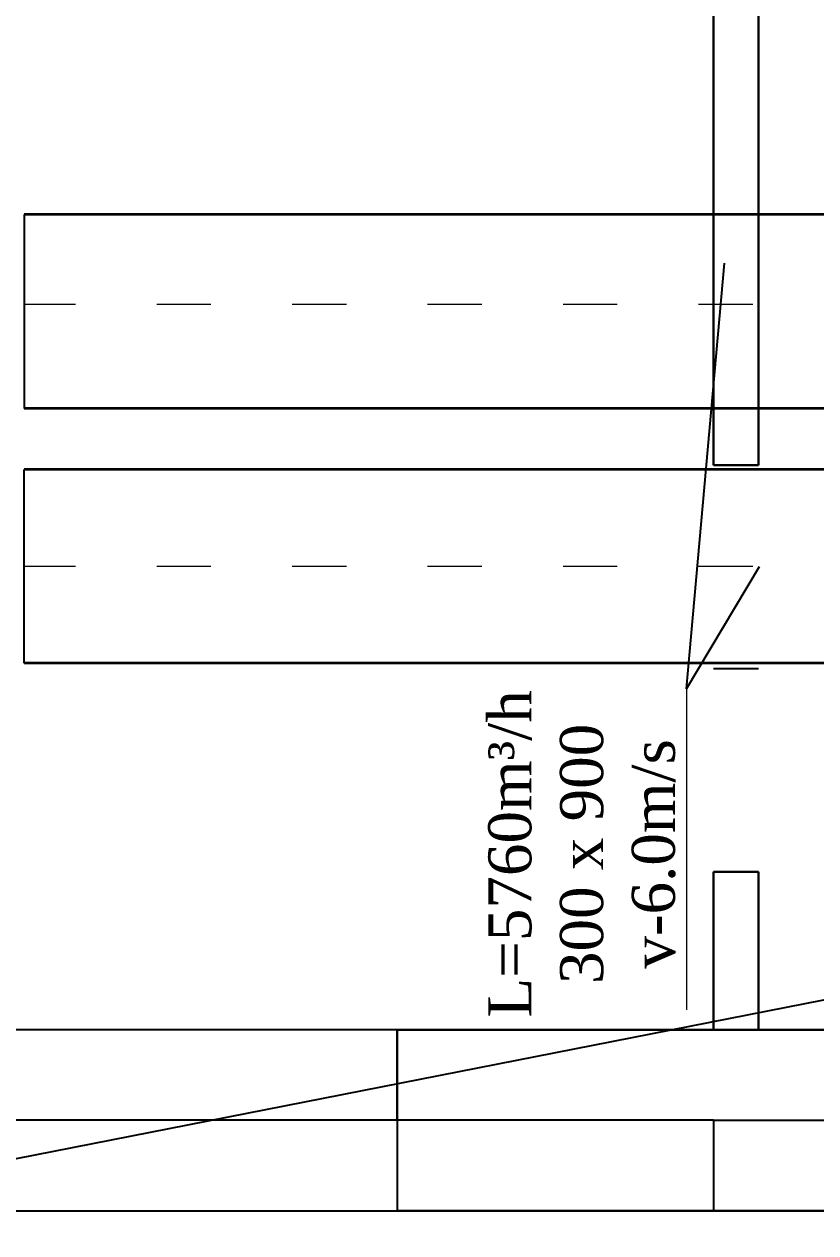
# Model space of a CAD drawing. Header units: inches. Extents: x 23 to 100097, y 11 to 104145.
# Drawn here: x 63091 to 64844, y 57814 to 60488 of the extents above; entities that cross this region are included whole.
import ezdxf

# ---------------------------------------------------------------- set-up
doc = ezdxf.new("R2010")
doc.units = ezdxf.units.IN
doc.header["$MEASUREMENT"] = 0
doc.linetypes.add('ACAD_ISO03W100', pattern=[30, 12, -18])
doc.layers.add('Divar', color=7, linetype='Continuous', lineweight=25)
doc.layers.add('TEKST', color=7, linetype='Continuous')
doc.layers.add('VRV MUSA', color=5, linetype='Continuous')
doc.styles.add('Times Latin', font='')
doc.styles.get('Times Latin').set_extended_font_data('Times Latin')

msp = doc.modelspace()

# ---------------------------------------------------------------- linework, layer by layer
at = {"lineweight": 30}
for p, q in [((64617.1, 64562.5), (64617.1, 59512.5)), ((64717.1, 64562.5), (64717.1, 59512.5)), ((64617.1, 59512.5), (64717.1, 59512.5)), ((64617.1, 58612.5), (64617.1, 58262.5)), ((64617.1, 58612.5), (64717.1, 58612.5)), ((64717.1, 58612.5), (64717.1, 58262.5)), ((63917.1, 58062.5), (63917.1, 58262.5)), ((64617.1, 58262.5), (63917.1, 58262.5)), ((65317.1, 58262.5), (64617.1, 58262.5)), ((63917.1, 57862.5), (64617.1, 57862.5)), ((64617.1, 57862.5), (65317.1, 57862.5))]:
    msp.add_line(p, q, dxfattribs=at)
at = {"color": 5, "ltscale": 500}
msp.add_line((63090.9, 60067), (63090.9, 59638), dxfattribs=at)
at = {"color": 3, "ltscale": 500}
msp.add_line((63090.9, 59073.9), (63090.9, 59502.9), dxfattribs=at)
for p, q in [((64617.1, 59062.5), (64717.1, 59062.5)), ((62234.3, 57813.5), (65245.1, 58404.2)), ((63917.1, 58262.5), (62317.1, 58262.5)), ((63917.1, 58062.5), (61817.1, 58062.5)), ((64617.1, 58062.5), (63917.1, 58062.5)), ((63917.1, 58062.5), (63917.1, 57862.5)), ((64617.1, 58062.5), (64617.1, 57862.5)), ((64617.1, 58062.5), (65317.1, 58062.5)), ((62317.1, 57862.5), (63917.1, 57862.5))]:
    msp.add_line(p, q)
at = {"layer": 'Divar'}
for q in [(64641.4, 59959.8), (64718.8, 59288.4)]:
    msp.add_line((64557.8, 59017.6), q, dxfattribs=at)
at = {"layer": 'TEKST', "color": 5, "lineweight": 35, "ltscale": 0.95}
for p, q in [((65904.3, 60067), (63090.9, 60067)), ((65904.3, 59638), (63090.9, 59638))]:
    msp.add_line(p, q, dxfattribs=at)
at = {"layer": 'TEKST', "color": 5, "linetype": 'ACAD_ISO03W100', "lineweight": 9, "ltscale": 10}
msp.add_line((65904.3, 59867.8), (63090.9, 59867.8), dxfattribs=at)
at = {"layer": 'TEKST', "color": 3, "lineweight": 35, "ltscale": 0.95}
for p, q in [((65904.3, 59502.9), (63090.9, 59502.9)), ((65904.3, 59073.9), (63090.9, 59073.9))]:
    msp.add_line(p, q, dxfattribs=at)
at = {"layer": 'TEKST', "color": 3, "linetype": 'ACAD_ISO03W100', "lineweight": 9, "ltscale": 10}
msp.add_line((65904.3, 59288.4), (63090.9, 59288.4), dxfattribs=at)
at = {"layer": 'VRV MUSA', "color": 0, "linetype": 'ByBlock', "lineweight": 0, "ltscale": 1.55}
msp.add_line((64557.8, 59017.6), (64557.8, 58307.1), dxfattribs=at)

# ---------------------------------------------------------------- texts
at = {"layer": 'VRV MUSA', "color": 0, "lineweight": 9, "ltscale": 150, "insert": (64692.7, 58288.2), "char_height": 95.33, "width": 727.846, "attachment_point": 7, "rotation": 90, "style": 'Times Latin'}
msp.add_mtext('\\pxqc;L=5760m{\\fTimes New Roman|b0|i0|c238|p18;³}/h\\P300 x 900\\Pv-6.0m/s\\P ', dxfattribs=at)

doc.saveas('drawing.dxf')
